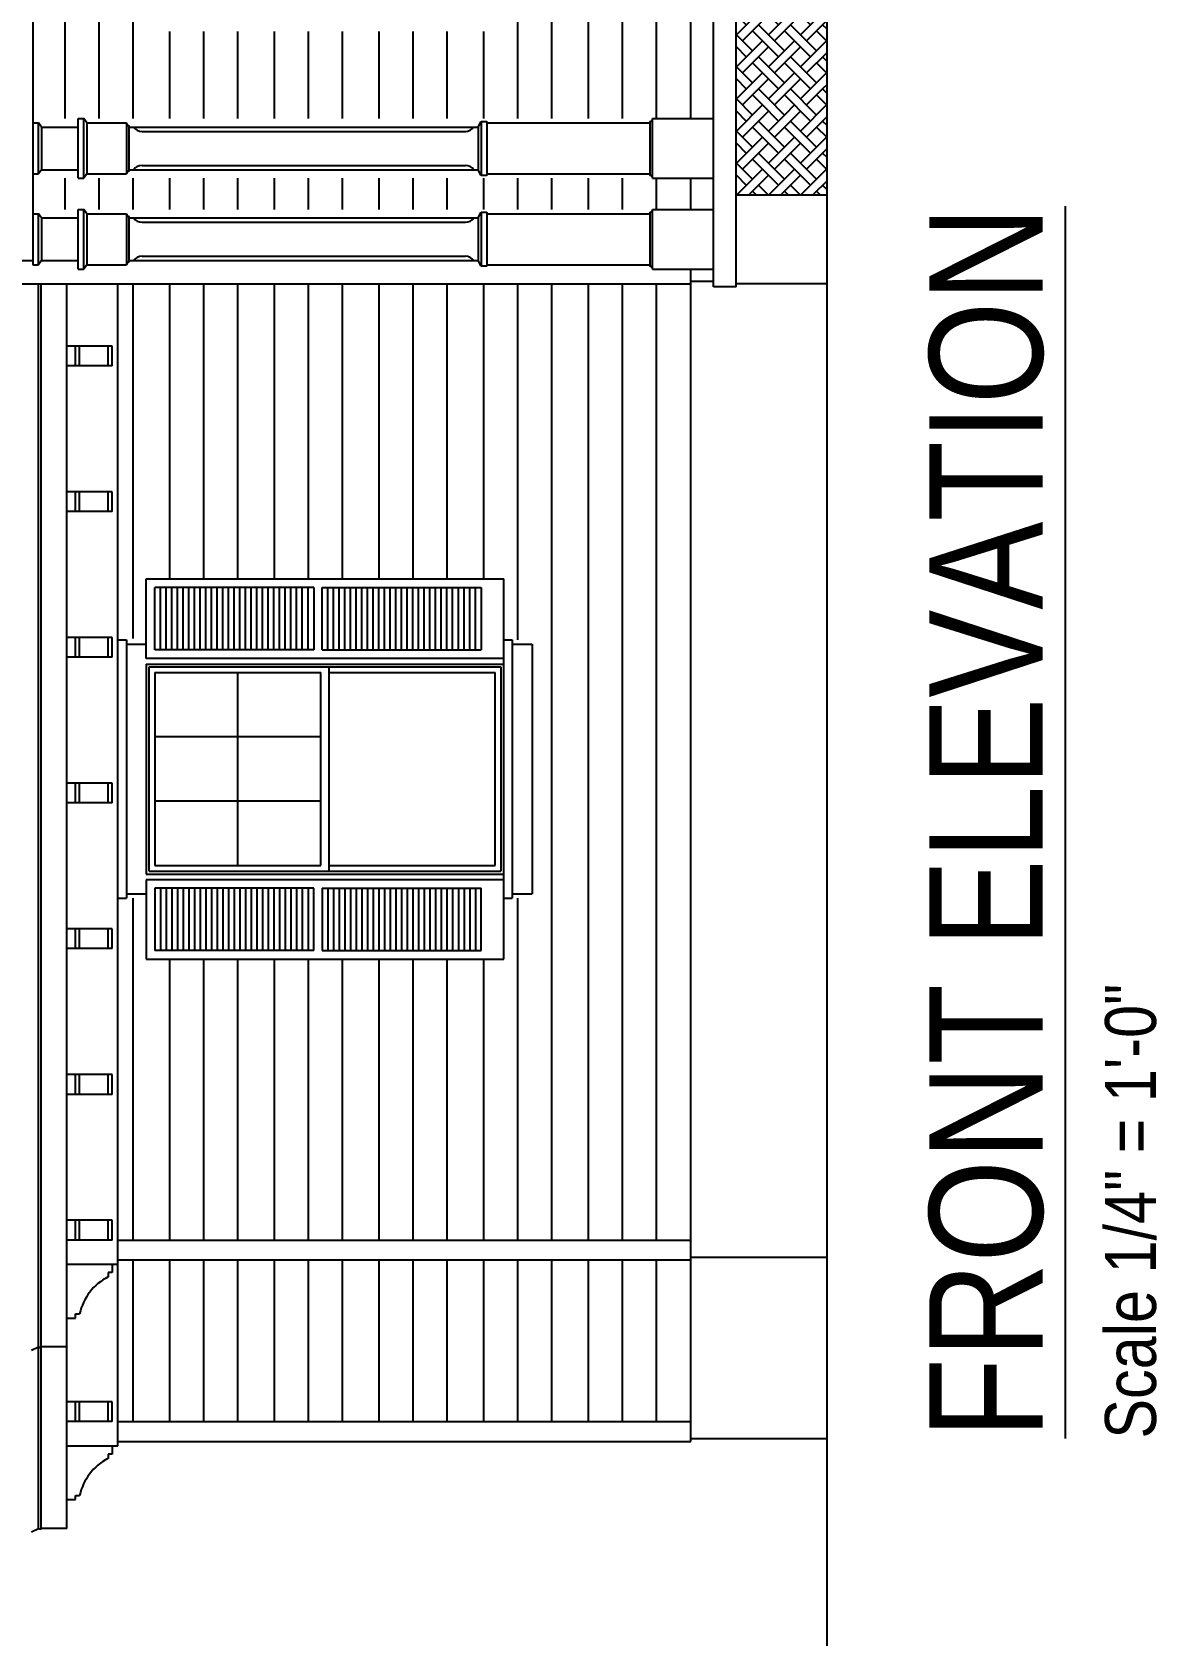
# Model space of a CAD drawing. Extents: x -175 to 1769, y -1164 to 204.
# Drawn here: x 1380.5 to 1578.7, y -991.8 to -707.5 of the extents above; entities that cross this region are included whole.
import ezdxf

# ---------------------------------------------------------------- set-up
doc = ezdxf.new("R2010")
doc.units = 0
doc.header["$LTSCALE"] = 12
doc.layers.add('FRELEV', color=3, linetype='CONTINUOUS')

# ---------------------------------------------------------------- blocks, each defined once
blk = doc.blocks.new('HCH9')
at = {"layer": 'FRELEV', "color": 1, "linetype": 'CONTINUOUS'}
for p, q in [((0, 156.33), (0, 168.5)), ((6.45, 156.33), (6.45, 168.5)), ((12.45, 156.33), (12.45, 168.5)), ((18.45, 156.33), (18.45, 168.5)), ((24.9, 156.33), (24.9, 168.5)), ((30.9, 156.33), (30.9, 168.5)), ((36.9, 156.33), (36.9, 168.5)), ((43.35, 156.33), (43.35, 168.5)), ((49.35, 156.33), (49.35, 168.5)), ((55.35, 156.33), (55.35, 168.5)), ((61.81, 156.33), (61.81, 168.5)), ((67.81, 156.33), (67.81, 168.5)), ((73.81, 156.33), (73.81, 168.5)), ((80.26, 156.33), (80.26, 168.5)), ((86.26, 156.33), (86.26, 168.5)), ((92.26, 156.33), (92.26, 168.5)), ((0, 144.16), (0, 156.47)), ((6.45, 144.16), (6.45, 156.47)), ((12.45, 144.16), (12.45, 156.47)), ((18.45, 144.16), (18.45, 156.47)), ((24.9, 144.16), (24.9, 156.47)), ((30.9, 144.16), (30.9, 156.47)), ((36.9, 144.16), (36.9, 156.47)), ((43.35, 144.16), (43.35, 156.47)), ((49.35, 144.16), (49.35, 156.47)), ((55.35, 144.16), (55.35, 156.47)), ((61.81, 144.16), (61.81, 156.47)), ((67.81, 144.16), (67.81, 156.47)), ((73.81, 144.16), (73.81, 156.47)), ((80.26, 144.16), (80.26, 156.47)), ((86.26, 144.16), (86.26, 156.47)), ((92.26, 144.16), (92.26, 156.47)), ((0, 132), (0, 144.31)), ((6.45, 132), (6.45, 144.31)), ((12.45, 132), (12.45, 144.31)), ((18.45, 132), (18.45, 144.31)), ((24.9, 132), (24.9, 144.31)), ((30.9, 132), (30.9, 144.31)), ((36.9, 132), (36.9, 144.31)), ((43.35, 132), (43.35, 144.31)), ((49.35, 132), (49.35, 144.31)), ((55.35, 132), (55.35, 144.31)), ((61.81, 132), (61.81, 144.31)), ((67.81, 132), (67.81, 144.31)), ((73.81, 132), (73.81, 144.31)), ((80.26, 132), (80.26, 144.31)), ((86.26, 132), (86.26, 144.31)), ((92.26, 132), (92.26, 144.31)), ((0, 119.83), (0, 132.15)), ((6.45, 119.83), (6.45, 132.15)), ((12.45, 119.83), (12.45, 132.15)), ((18.45, 119.83), (18.45, 132.15)), ((24.9, 119.83), (24.9, 132.15)), ((30.9, 119.83), (30.9, 132.15)), ((36.9, 119.83), (36.9, 132.15)), ((43.35, 119.83), (43.35, 132.15)), ((49.35, 119.83), (49.35, 132.15)), ((55.35, 119.83), (55.35, 132.15)), ((61.81, 119.83), (61.81, 132.15)), ((67.81, 119.83), (67.81, 132.15)), ((73.81, 119.83), (73.81, 132.15)), ((80.26, 119.83), (80.26, 132.15)), ((86.26, 119.83), (86.26, 132.15)), ((92.26, 119.83), (92.26, 132.15)), ((0, 107.67), (0, 119.98)), ((6.45, 116.5), (6.45, 119.98)), ((12.45, 116.5), (12.45, 119.98)), ((18.45, 116.5), (18.45, 119.98)), ((24.9, 116.5), (24.9, 119.98)), ((30.9, 116.5), (30.9, 119.98)), ((36.9, 116.5), (36.9, 119.98)), ((43.35, 116.5), (43.35, 119.98)), ((49.35, 116.5), (49.35, 119.98)), ((55.35, 116.5), (55.35, 119.98)), ((61.81, 116.5), (61.81, 119.98)), ((67.81, 107.67), (67.81, 119.98)), ((73.81, 107.67), (73.81, 119.98)), ((80.26, 107.67), (80.26, 119.98)), ((86.26, 107.67), (86.26, 119.98)), ((92.26, 107.67), (92.26, 119.98)), ((0, 106.01), (0, 107.82)), ((67.81, 105.75), (67.81, 107.82)), ((73.81, 95.51), (73.81, 107.82)), ((80.26, 95.51), (80.26, 107.82)), ((86.26, 95.51), (86.26, 107.82)), ((92.26, 95.51), (92.26, 107.82)), ((73.81, 83.34), (73.81, 95.65)), ((80.26, 83.34), (80.26, 95.65)), ((86.26, 83.34), (86.26, 95.65)), ((92.26, 83.34), (92.26, 95.65)), ((73.81, 71.18), (73.81, 83.49)), ((80.26, 71.18), (80.26, 83.49)), ((86.26, 71.18), (86.26, 83.49)), ((92.26, 71.18), (92.26, 83.49)), ((73.81, 59.01), (73.81, 71.33)), ((80.26, 59.01), (80.26, 71.33)), ((86.26, 59.01), (86.26, 71.33)), ((92.26, 59.01), (92.26, 71.33)), ((0, 59.01), (0, 60.25)), ((67.81, 59.01), (67.81, 60.25)), ((0, 46.85), (0, 59.16)), ((67.81, 46.85), (67.81, 59.16)), ((73.81, 46.85), (73.81, 59.16)), ((80.26, 46.85), (80.26, 59.16)), ((86.26, 46.85), (86.26, 59.16)), ((92.26, 46.85), (92.26, 59.16)), ((6.45, 46.85), (6.45, 49.5)), ((12.45, 46.85), (12.45, 49.5)), ((18.45, 46.85), (18.45, 49.5)), ((24.9, 46.85), (24.9, 49.5)), ((30.9, 46.85), (30.9, 49.5)), ((36.9, 46.85), (36.9, 49.5)), ((43.35, 46.85), (43.35, 49.5)), ((49.35, 46.85), (49.35, 49.5)), ((55.35, 46.85), (55.35, 49.5)), ((61.81, 46.85), (61.81, 49.5)), ((0, 34.69), (0, 47)), ((6.45, 34.69), (6.45, 47)), ((12.45, 34.69), (12.45, 47)), ((18.45, 34.69), (18.45, 47)), ((24.9, 34.69), (24.9, 47)), ((30.9, 34.69), (30.9, 47)), ((36.9, 34.69), (36.9, 47)), ((43.35, 34.69), (43.35, 47)), ((49.35, 34.69), (49.35, 47)), ((55.35, 34.69), (55.35, 47)), ((61.81, 34.69), (61.81, 47)), ((67.81, 34.69), (67.81, 47)), ((73.81, 34.69), (73.81, 47)), ((80.26, 34.69), (80.26, 47)), ((86.26, 34.69), (86.26, 47)), ((92.26, 34.69), (92.26, 47)), ((0, 22.52), (0, 34.83)), ((6.45, 22.52), (6.45, 34.83)), ((12.45, 22.52), (12.45, 34.83)), ((18.45, 22.52), (18.45, 34.83)), ((24.9, 22.52), (24.9, 34.83)), ((30.9, 22.52), (30.9, 34.83)), ((36.9, 22.52), (36.9, 34.83)), ((43.35, 22.52), (43.35, 34.83)), ((49.35, 22.52), (49.35, 34.83)), ((55.35, 22.52), (55.35, 34.83)), ((61.81, 22.52), (61.81, 34.83)), ((67.81, 22.52), (67.81, 34.83)), ((73.81, 22.52), (73.81, 34.83)), ((80.26, 22.52), (80.26, 34.83)), ((86.26, 22.52), (86.26, 34.83)), ((92.26, 22.52), (92.26, 34.83)), ((0, 10.36), (0, 22.67)), ((6.45, 10.36), (6.45, 22.67)), ((12.45, 10.36), (12.45, 22.67)), ((18.45, 10.36), (18.45, 22.67)), ((24.9, 10.36), (24.9, 22.67)), ((30.9, 10.36), (30.9, 22.67)), ((36.9, 10.36), (36.9, 22.67)), ((43.35, 10.36), (43.35, 22.67)), ((49.35, 10.36), (49.35, 22.67)), ((55.35, 10.36), (55.35, 22.67)), ((61.81, 10.36), (61.81, 22.67)), ((67.81, 10.36), (67.81, 22.67)), ((73.81, 10.36), (73.81, 22.67)), ((80.26, 10.36), (80.26, 22.67)), ((86.26, 10.36), (86.26, 22.67)), ((92.26, 10.36), (92.26, 22.67)), ((0, 0), (0, 10.51)), ((6.45, 0), (6.45, 10.51)), ((12.45, 0), (12.45, 10.51)), ((18.45, 0), (18.45, 10.51)), ((24.9, 0), (24.9, 10.51)), ((30.9, 0), (30.9, 10.51)), ((36.9, 0), (36.9, 10.51)), ((43.35, 0), (43.35, 10.51)), ((49.35, 0), (49.35, 10.51)), ((55.35, 0), (55.35, 10.51)), ((61.81, 0), (61.81, 10.51)), ((67.81, 0), (67.81, 10.51)), ((73.81, 0), (73.81, 10.51)), ((80.26, 0), (80.26, 10.51)), ((86.26, 0), (86.26, 10.51)), ((92.26, 0), (92.26, 10.51))]:
    blk.add_line(p, q, dxfattribs=at)
blk = doc.blocks.new('HCH13')
at = {"layer": 'FRELEV', "color": 1, "linetype": 'CONTINUOUS'}
for p, q in [((0, 24.32), (0, 28.5)), ((6.45, 24.32), (6.45, 28.5)), ((12.45, 24.32), (12.45, 28.5)), ((18.45, 24.32), (18.45, 28.5)), ((24.9, 24.32), (24.9, 28.5)), ((30.9, 24.32), (30.9, 28.5)), ((36.9, 24.32), (36.9, 28.5)), ((43.35, 24.32), (43.35, 28.5)), ((49.35, 24.32), (49.35, 28.5)), ((55.35, 24.32), (55.35, 28.5)), ((61.81, 24.32), (61.81, 28.5)), ((67.81, 24.32), (67.81, 28.5)), ((73.81, 24.32), (73.81, 28.5)), ((80.26, 24.32), (80.26, 28.5)), ((86.26, 24.32), (86.26, 28.5)), ((92.26, 24.32), (92.26, 28.5)), ((0, 12.15), (0, 24.47)), ((6.45, 12.15), (6.45, 24.47)), ((12.45, 12.15), (12.45, 24.47)), ((18.45, 12.15), (18.45, 24.47)), ((24.9, 12.15), (24.9, 24.47)), ((30.9, 12.15), (30.9, 24.47)), ((36.9, 12.15), (36.9, 24.47)), ((43.35, 12.15), (43.35, 24.47)), ((49.35, 12.15), (49.35, 24.47)), ((55.35, 12.15), (55.35, 24.47)), ((61.81, 12.15), (61.81, 24.47)), ((67.81, 12.15), (67.81, 24.47)), ((73.81, 12.15), (73.81, 24.47)), ((80.26, 12.15), (80.26, 24.47)), ((86.26, 12.15), (86.26, 24.47)), ((92.26, 12.15), (92.26, 24.47)), ((0, 0), (0, 12.3)), ((6.45, 0), (6.45, 12.3)), ((12.45, 0), (12.45, 12.3)), ((18.45, 0), (18.45, 12.3)), ((24.9, 0), (24.9, 12.3)), ((30.9, 0), (30.9, 12.3)), ((36.9, 0), (36.9, 12.3)), ((43.35, 0), (43.35, 12.3)), ((49.35, 0), (49.35, 12.3)), ((55.35, 0), (55.35, 12.3)), ((61.81, 0), (61.81, 12.3)), ((67.81, 0), (67.81, 12.3)), ((73.81, 0), (73.81, 12.3)), ((80.26, 0), (80.26, 12.3)), ((86.26, 0), (86.26, 12.3)), ((92.26, 0), (92.26, 12.3)), ((0, 0), (0, 0.14)), ((6.45, 0), (6.45, 0.14)), ((12.45, 0), (12.45, 0.14)), ((18.45, 0), (18.45, 0.14)), ((24.9, 0), (24.9, 0.14)), ((30.9, 0), (30.9, 0.14)), ((36.9, 0), (36.9, 0.14)), ((43.35, 0), (43.35, 0.14)), ((49.35, 0), (49.35, 0.14)), ((55.35, 0), (55.35, 0.14)), ((61.81, 0), (61.81, 0.14)), ((67.81, 0), (67.81, 0.14)), ((73.81, 0), (73.81, 0.14)), ((80.26, 0), (80.26, 0.14)), ((86.26, 0), (86.26, 0.14)), ((92.26, 0), (92.26, 0.14))]:
    blk.add_line(p, q, dxfattribs=at)
blk = doc.blocks.new('HCH14')
at = {"layer": 'FRELEV', "color": 1, "linetype": 'CONTINUOUS'}
for p, q in [((-12, 0), (-12, 5.5)), ((-6, 0), (-6, 5.5)), ((0, 0), (0, 5.5)), ((6.45, 0), (6.45, 5.5)), ((12.45, 0), (12.45, 5.5)), ((18.45, 0), (18.45, 5.5)), ((24.9, 0), (24.9, 5.5)), ((30.9, 0), (30.9, 5.5)), ((36.9, 0), (36.9, 5.5)), ((43.35, 0), (43.35, 5.5)), ((49.35, 0), (49.35, 5.5)), ((55.35, 0), (55.35, 5.5)), ((61.81, 0), (61.81, 5.5)), ((67.81, 0), (67.81, 5.5)), ((73.81, 0), (73.81, 5.5)), ((80.26, 0), (80.26, 5.5)), ((86.26, 0), (86.26, 5.5)), ((92.26, 0), (92.26, 5.5))]:
    blk.add_line(p, q, dxfattribs=at)
blk = doc.blocks.new('HCH15')
at = {"layer": 'FRELEV', "color": 1, "linetype": 'CONTINUOUS'}
for p, q in [((-12, 97.3), (-12, 97.75)), ((-12, 85.14), (-12, 97.45)), ((-6, 97.3), (-6, 97.75)), ((-6, 85.14), (-6, 97.45)), ((0, 97.3), (0, 97.75)), ((0, 85.14), (0, 97.45)), ((6.45, 97.3), (6.45, 97.75)), ((6.45, 85.14), (6.45, 97.45)), ((12.45, 97.3), (12.45, 97.75)), ((12.45, 85.14), (12.45, 97.45)), ((18.45, 97.3), (18.45, 97.75)), ((18.45, 85.14), (18.45, 97.45)), ((24.9, 97.3), (24.9, 97.75)), ((24.9, 85.14), (24.9, 97.45)), ((30.9, 97.3), (30.9, 97.75)), ((30.9, 85.14), (30.9, 97.45)), ((36.9, 97.3), (36.9, 97.75)), ((36.9, 85.14), (36.9, 97.45)), ((43.35, 97.3), (43.35, 97.75)), ((43.35, 85.14), (43.35, 97.45)), ((49.35, 97.3), (49.35, 97.75)), ((49.35, 85.14), (49.35, 97.45)), ((55.35, 97.3), (55.35, 97.75)), ((55.35, 85.14), (55.35, 97.45)), ((61.81, 97.3), (61.81, 97.75)), ((61.81, 85.14), (61.81, 97.45)), ((67.81, 97.3), (67.81, 97.75)), ((67.81, 85.14), (67.81, 97.45)), ((73.81, 97.3), (73.81, 97.75)), ((73.81, 85.14), (73.81, 97.45)), ((80.26, 97.3), (80.26, 97.75)), ((80.26, 85.14), (80.26, 97.45)), ((86.26, 97.3), (86.26, 97.75)), ((86.26, 85.14), (86.26, 97.45)), ((92.26, 97.3), (92.26, 97.75)), ((92.26, 85.14), (92.26, 97.45)), ((-12, 72.97), (-12, 85.28)), ((-6, 72.97), (-6, 85.28)), ((0, 72.97), (0, 85.28)), ((6.45, 82.38), (6.45, 85.28)), ((12.45, 82.38), (12.45, 85.28)), ((18.45, 82.38), (18.45, 85.28)), ((24.9, 82.38), (24.9, 85.28)), ((30.9, 82.38), (30.9, 85.28)), ((36.9, 82.38), (36.9, 85.28)), ((43.35, 82.38), (43.35, 85.28)), ((49.35, 82.38), (49.35, 85.28)), ((55.35, 82.38), (55.35, 85.28)), ((61.81, 82.38), (61.81, 85.28)), ((67.81, 72.97), (67.81, 85.28)), ((73.81, 72.97), (73.81, 85.28)), ((80.26, 72.97), (80.26, 85.28)), ((86.26, 72.97), (86.26, 85.28)), ((92.26, 72.97), (92.26, 85.28)), ((-12, 70.88), (-12, 73.12)), ((-6, 70.88), (-6, 73.12)), ((0, 70.88), (0, 73.12)), ((67.81, 71.63), (67.81, 73.12)), ((73.81, 60.81), (73.81, 73.12)), ((80.26, 60.81), (80.26, 73.12)), ((86.26, 60.81), (86.26, 73.12)), ((92.26, 60.81), (92.26, 73.12)), ((73.81, 48.64), (73.81, 60.96)), ((80.26, 48.64), (80.26, 60.96)), ((86.26, 48.64), (86.26, 60.96)), ((92.26, 48.64), (92.26, 60.96)), ((73.81, 36.48), (73.81, 48.79)), ((80.26, 36.48), (80.26, 48.79)), ((86.26, 36.48), (86.26, 48.79)), ((92.26, 36.48), (92.26, 48.79)), ((73.81, 24.32), (73.81, 36.63)), ((80.26, 24.32), (80.26, 36.63)), ((86.26, 24.32), (86.26, 36.63)), ((92.26, 24.32), (92.26, 36.63)), ((-12, 24.32), (-12, 26.88)), ((-6, 24.32), (-6, 26.88)), ((0, 24.32), (0, 26.88)), ((67.81, 24.32), (67.81, 26.13)), ((-12, 12.15), (-12, 24.47)), ((-6, 12.15), (-6, 24.47)), ((0, 12.15), (0, 24.47)), ((67.81, 12.15), (67.81, 24.47)), ((73.81, 12.15), (73.81, 24.47)), ((80.26, 12.15), (80.26, 24.47)), ((86.26, 12.15), (86.26, 24.47)), ((92.26, 12.15), (92.26, 24.47)), ((6.45, 12.15), (6.45, 15.38)), ((12.45, 12.15), (12.45, 15.38)), ((18.45, 12.15), (18.45, 15.38)), ((24.9, 12.15), (24.9, 15.38)), ((30.9, 12.15), (30.9, 15.38)), ((36.9, 12.15), (36.9, 15.38)), ((43.35, 12.15), (43.35, 15.38)), ((49.35, 12.15), (49.35, 15.38)), ((55.35, 12.15), (55.35, 15.38)), ((61.81, 12.15), (61.81, 15.38)), ((-12, 0), (-12, 12.3)), ((-6, 0), (-6, 12.3)), ((0, 0), (0, 12.3)), ((6.45, 0), (6.45, 12.3)), ((12.45, 0), (12.45, 12.3)), ((18.45, 0), (18.45, 12.3)), ((24.9, 0), (24.9, 12.3)), ((30.9, 0), (30.9, 12.3)), ((36.9, 0), (36.9, 12.3)), ((43.35, 0), (43.35, 12.3)), ((49.35, 0), (49.35, 12.3)), ((55.35, 0), (55.35, 12.3)), ((61.81, 0), (61.81, 12.3)), ((67.81, 0), (67.81, 12.3)), ((73.81, 0), (73.81, 12.3)), ((80.26, 0), (80.26, 12.3)), ((86.26, 0), (86.26, 12.3)), ((92.26, 0), (92.26, 12.3)), ((-12, 0), (-12, 0.14)), ((-6, 0), (-6, 0.14)), ((0, 0), (0, 0.14)), ((6.45, 0), (6.45, 0.14)), ((12.45, 0), (12.45, 0.14)), ((18.45, 0), (18.45, 0.14)), ((24.9, 0), (24.9, 0.14)), ((30.9, 0), (30.9, 0.14)), ((36.9, 0), (36.9, 0.14)), ((43.35, 0), (43.35, 0.14)), ((49.35, 0), (49.35, 0.14)), ((55.35, 0), (55.35, 0.14)), ((61.81, 0), (61.81, 0.14)), ((67.81, 0), (67.81, 0.14)), ((73.81, 0), (73.81, 0.14)), ((80.26, 0), (80.26, 0.14)), ((86.26, 0), (86.26, 0.14)), ((92.26, 0), (92.26, 0.14))]:
    blk.add_line(p, q, dxfattribs=at)
blk = doc.blocks.new('HCH19')
at = {"layer": 'FRELEV', "color": 1, "linetype": 'CONTINUOUS'}
for p, q in [((-10.17, 108.63), (-11.31, 107.48)), ((-8.05, 108.63), (-10.25, 106.42)), ((-6.72, 106.42), (-8.49, 108.19)), ((-5.66, 107.48), (-6.8, 108.63)), ((-4.51, 108.63), (-5.66, 107.48)), ((-2.39, 108.63), (-4.6, 106.42)), ((1.77, 103.59), (-2.83, 108.19)), ((2.83, 104.65), (-1.15, 108.63)), ((1.15, 108.63), (0, 107.48)), ((3.27, 108.63), (1.06, 106.42)), ((4.6, 106.42), (2.83, 108.19)), ((4.69, 108.45), (4.51, 108.63)), ((-8.49, 104.65), (-11.31, 107.48)), ((-11.31, 107.48), (-11.31, 107.48)), ((-6.72, 106.42), (-11.31, 101.82)), ((-9.55, 103.59), (-11.31, 105.36)), ((-11.31, 105.36), (-11.31, 105.36)), ((-5.66, 105.36), (-10.25, 100.76)), ((-3.89, 103.59), (-6.72, 106.42)), ((-2.83, 104.65), (-5.66, 107.48)), ((-1.06, 106.42), (-2.83, 104.65)), ((0, 105.36), (-1.77, 103.59)), ((4.6, 106.42), (0, 101.82)), ((4.69, 106.33), (4.6, 106.42)), ((-3.89, 97.93), (-8.49, 102.53)), ((-2.83, 98.99), (-7.42, 103.59)), ((-2.83, 104.65), (-5.66, 101.82)), ((-1.77, 103.59), (-4.6, 100.76)), ((-1.06, 100.76), (-2.83, 102.53)), ((0, 101.82), (-1.77, 103.59)), ((4.69, 104.39), (1.06, 100.76)), ((4.69, 100.67), (2.83, 102.53)), ((4.69, 102.79), (3.89, 103.59)), ((-8.49, 98.99), (-11.31, 101.82)), ((-11.31, 101.82), (-11.31, 101.82)), ((-11.31, 101.82), (-11.31, 101.82)), ((-9.55, 97.93), (-11.31, 99.7)), ((-11.31, 99.7), (-11.31, 99.7)), ((-6.72, 100.76), (-8.49, 98.99)), ((-5.66, 99.7), (-7.42, 97.93)), ((-1.06, 100.76), (-5.66, 96.17)), ((0, 99.7), (-4.6, 95.11)), ((1.77, 97.93), (-1.06, 100.76)), ((2.83, 98.99), (0, 101.82)), ((4.6, 100.76), (2.83, 98.99)), ((-8.49, 98.99), (-11.31, 96.17)), ((-7.42, 97.93), (-10.25, 95.11)), ((-6.72, 95.11), (-8.49, 96.87)), ((-5.66, 96.17), (-7.42, 97.93)), ((1.77, 92.28), (-2.83, 96.87)), ((2.83, 93.34), (-1.77, 97.93)), ((2.83, 98.99), (0, 96.17)), ((3.89, 97.93), (1.06, 95.11)), ((4.6, 95.11), (2.83, 96.87)), ((4.69, 98.73), (3.89, 97.93)), ((4.69, 97.14), (3.89, 97.93)), ((-8.49, 93.34), (-11.31, 96.17)), ((-11.31, 96.17), (-11.31, 96.17)), ((-6.72, 95.11), (-11.31, 90.51)), ((-9.55, 92.28), (-11.31, 94.05)), ((-11.31, 94.05), (-11.31, 94.05)), ((-5.66, 94.05), (-10.25, 89.45)), ((-3.89, 92.28), (-6.72, 95.11)), ((-2.83, 93.34), (-5.66, 96.17)), ((-1.06, 95.11), (-2.83, 93.34)), ((0, 94.05), (-1.77, 92.28)), ((4.6, 95.11), (0, 90.51)), ((4.69, 95.02), (4.6, 95.11)), ((-3.89, 86.62), (-8.49, 91.22)), ((-2.83, 87.68), (-7.42, 92.28)), ((-2.83, 93.34), (-5.66, 90.51)), ((-1.77, 92.28), (-4.6, 89.45)), ((-1.06, 89.45), (-2.83, 91.22)), ((0, 90.51), (-1.77, 92.28)), ((4.69, 93.07), (1.06, 89.45)), ((4.69, 89.36), (2.83, 91.22)), ((4.69, 91.48), (3.89, 92.28)), ((-8.49, 87.68), (-11.31, 90.51)), ((-11.31, 90.51), (-11.31, 90.51)), ((-11.31, 90.51), (-11.31, 90.51)), ((-9.55, 86.62), (-11.31, 88.39)), ((-11.31, 88.39), (-11.31, 88.39)), ((-6.72, 89.45), (-8.49, 87.68)), ((-5.66, 88.39), (-7.42, 86.62)), ((-1.06, 89.45), (-5.66, 84.85)), ((0, 88.39), (-4.6, 83.79)), ((1.77, 86.62), (-1.06, 89.45)), ((2.83, 87.68), (0, 90.51)), ((4.6, 89.45), (2.83, 87.68)), ((-8.49, 87.68), (-11.31, 84.85)), ((-7.42, 86.62), (-10.25, 83.79)), ((-6.72, 83.79), (-8.49, 85.56)), ((-5.66, 84.85), (-7.42, 86.62)), ((1.77, 80.96), (-2.83, 85.56)), ((2.83, 82.02), (-1.77, 86.62)), ((2.83, 87.68), (0, 84.85)), ((3.89, 86.62), (1.06, 83.79)), ((4.6, 83.79), (2.83, 85.56)), ((4.69, 87.42), (3.89, 86.62)), ((4.69, 85.82), (3.89, 86.62)), ((-8.49, 82.02), (-11.31, 84.85)), ((-11.31, 84.85), (-11.31, 84.85)), ((-6.72, 83.79), (-11.31, 79.2)), ((-9.55, 80.96), (-11.31, 82.73)), ((-11.31, 82.73), (-11.31, 82.73)), ((-5.66, 82.73), (-10.25, 78.14)), ((-3.89, 80.96), (-6.72, 83.79)), ((-2.83, 82.02), (-5.66, 84.85)), ((-1.06, 83.79), (-2.83, 82.02)), ((0, 82.73), (-1.77, 80.96)), ((4.6, 83.79), (0, 79.2)), ((4.69, 83.7), (4.6, 83.79)), ((-3.89, 75.31), (-8.49, 79.9)), ((-2.83, 76.37), (-7.42, 80.96)), ((-2.83, 82.02), (-5.66, 79.2)), ((-1.77, 80.96), (-4.6, 78.14)), ((-1.06, 78.14), (-2.83, 79.9)), ((0, 79.2), (-1.77, 80.96)), ((4.69, 81.76), (1.06, 78.14)), ((4.69, 78.05), (2.83, 79.9)), ((4.69, 80.17), (3.89, 80.96)), ((-8.49, 76.37), (-11.31, 79.2)), ((-11.31, 79.2), (-11.31, 79.2)), ((-11.31, 79.2), (-11.31, 79.2)), ((-9.55, 75.31), (-11.31, 77.07)), ((-11.31, 77.07), (-11.31, 77.07)), ((-6.72, 78.14), (-8.49, 76.37)), ((-5.66, 77.07), (-7.42, 75.31)), ((-1.06, 78.14), (-5.66, 73.54)), ((0, 77.07), (-4.6, 72.48)), ((1.77, 75.31), (-1.06, 78.14)), ((2.83, 76.37), (0, 79.2)), ((4.6, 78.14), (2.83, 76.37)), ((-8.49, 76.37), (-11.31, 73.54)), ((-7.42, 75.31), (-10.25, 72.48)), ((-6.72, 72.48), (-8.49, 74.25)), ((-5.66, 73.54), (-7.42, 75.31)), ((1.77, 69.65), (-2.83, 74.25)), ((2.83, 70.71), (-1.77, 75.31)), ((2.83, 76.37), (0, 73.54)), ((3.89, 75.31), (1.06, 72.48)), ((4.6, 72.48), (2.83, 74.25)), ((4.69, 76.1), (3.89, 75.31)), ((4.69, 74.51), (3.89, 75.31)), ((-8.49, 70.71), (-11.31, 73.54)), ((-11.31, 73.54), (-11.31, 73.54)), ((-6.72, 72.48), (-11.31, 67.88)), ((-9.55, 69.65), (-11.31, 71.42)), ((-11.31, 71.42), (-11.31, 71.42)), ((-5.66, 71.42), (-10.25, 66.82)), ((-3.89, 69.65), (-6.72, 72.48)), ((-2.83, 70.71), (-5.66, 73.54)), ((-1.06, 72.48), (-2.83, 70.71)), ((0, 71.42), (-1.77, 69.65)), ((4.6, 72.48), (0, 67.88)), ((4.69, 72.39), (4.6, 72.48)), ((-3.89, 63.99), (-8.49, 68.59)), ((-2.83, 65.05), (-7.42, 69.65)), ((-2.83, 70.71), (-5.66, 67.88)), ((-1.77, 69.65), (-4.6, 66.82)), ((-1.06, 66.82), (-2.83, 68.59)), ((0, 67.88), (-1.77, 69.65)), ((4.69, 70.45), (1.06, 66.82)), ((4.69, 66.73), (2.83, 68.59)), ((4.69, 68.85), (3.89, 69.65)), ((-8.49, 65.05), (-11.31, 67.88)), ((-11.31, 67.88), (-11.31, 67.88)), ((-11.31, 67.88), (-11.31, 67.88)), ((-9.55, 63.99), (-11.31, 65.76)), ((-11.31, 65.76), (-11.31, 65.76)), ((-6.72, 66.82), (-8.49, 65.05)), ((-5.66, 65.76), (-7.42, 63.99)), ((-1.06, 66.82), (-5.66, 62.23)), ((0, 65.76), (-4.6, 61.16)), ((1.77, 63.99), (-1.06, 66.82)), ((2.83, 65.05), (0, 67.88)), ((4.6, 66.82), (2.83, 65.05)), ((-8.49, 65.05), (-11.31, 62.23)), ((-7.42, 63.99), (-10.25, 61.16)), ((-6.72, 61.16), (-8.49, 62.93)), ((-5.66, 62.23), (-7.42, 63.99)), ((1.77, 58.34), (-2.83, 62.93)), ((2.83, 59.4), (-1.77, 63.99)), ((2.83, 65.05), (0, 62.23)), ((3.89, 63.99), (1.06, 61.16)), ((4.6, 61.16), (2.83, 62.93)), ((4.69, 64.79), (3.89, 63.99)), ((4.69, 63.2), (3.89, 63.99)), ((-8.49, 59.4), (-11.31, 62.23)), ((-11.31, 62.23), (-11.31, 62.23)), ((-6.72, 61.16), (-11.31, 56.57)), ((-9.55, 58.34), (-11.31, 60.1)), ((-11.31, 60.1), (-11.31, 60.1)), ((-5.66, 60.1), (-10.25, 55.51)), ((-3.89, 58.34), (-6.72, 61.16)), ((-2.83, 59.4), (-5.66, 62.23)), ((-1.06, 61.16), (-2.83, 59.4)), ((0, 60.1), (-1.77, 58.34)), ((4.6, 61.16), (0, 56.57)), ((4.69, 61.07), (4.6, 61.16)), ((-3.89, 52.68), (-8.49, 57.28)), ((-2.83, 53.74), (-7.42, 58.34)), ((-2.83, 59.4), (-5.66, 56.57)), ((-1.77, 58.34), (-4.6, 55.51)), ((-1.06, 55.51), (-2.83, 57.28)), ((0, 56.57), (-1.77, 58.34)), ((4.69, 59.13), (1.06, 55.51)), ((4.69, 55.42), (2.83, 57.28)), ((4.69, 57.54), (3.89, 58.34)), ((-8.49, 53.74), (-11.31, 56.57)), ((-11.31, 56.57), (-11.31, 56.57)), ((-11.31, 56.57), (-11.31, 56.57)), ((-9.55, 52.68), (-11.31, 54.45)), ((-11.31, 54.45), (-11.31, 54.45)), ((-6.72, 55.51), (-8.49, 53.74)), ((-5.66, 54.45), (-7.42, 52.68)), ((-1.06, 55.51), (-5.66, 50.91)), ((0, 54.45), (-4.6, 49.85)), ((1.77, 52.68), (-1.06, 55.51)), ((2.83, 53.74), (0, 56.57)), ((4.6, 55.51), (2.83, 53.74)), ((-8.49, 53.74), (-11.31, 50.91)), ((-7.42, 52.68), (-10.25, 49.85)), ((-6.72, 49.85), (-8.49, 51.62)), ((-5.66, 50.91), (-7.42, 52.68)), ((1.77, 47.02), (-2.83, 51.62)), ((2.83, 48.08), (-1.77, 52.68)), ((2.83, 53.74), (0, 50.91)), ((3.89, 52.68), (1.06, 49.85)), ((4.6, 49.85), (2.83, 51.62)), ((4.69, 53.48), (3.89, 52.68)), ((4.69, 51.88), (3.89, 52.68)), ((-8.49, 48.08), (-11.31, 50.91)), ((-11.31, 50.91), (-11.31, 50.91)), ((-6.72, 49.85), (-11.31, 45.25)), ((-9.55, 47.02), (-11.31, 48.79)), ((-11.31, 48.79), (-11.31, 48.79)), ((-5.66, 48.79), (-10.25, 44.19)), ((-3.89, 47.02), (-6.72, 49.85)), ((-2.83, 48.08), (-5.66, 50.91)), ((-1.06, 49.85), (-2.83, 48.08)), ((0, 48.79), (-1.77, 47.02)), ((4.6, 49.85), (0, 45.25)), ((4.69, 49.76), (4.6, 49.85)), ((-3.89, 41.37), (-8.49, 45.96)), ((-2.83, 42.43), (-7.42, 47.02)), ((-2.83, 48.08), (-5.66, 45.25)), ((-1.77, 47.02), (-4.6, 44.19)), ((-1.06, 44.19), (-2.83, 45.96)), ((0, 45.25), (-1.77, 47.02)), ((4.69, 47.82), (1.06, 44.19)), ((4.69, 44.1), (2.83, 45.96)), ((4.69, 46.23), (3.89, 47.02)), ((-8.49, 42.43), (-11.31, 45.25)), ((-11.31, 45.25), (-11.31, 45.25)), ((-11.31, 45.25), (-11.31, 45.25)), ((-9.55, 41.37), (-11.31, 43.13)), ((-11.31, 43.13), (-11.31, 43.13)), ((-6.72, 44.19), (-8.49, 42.43)), ((-5.66, 43.13), (-7.42, 41.37)), ((-1.06, 44.19), (-5.66, 39.6)), ((0, 43.13), (-4.6, 38.54)), ((1.77, 41.37), (-1.06, 44.19)), ((2.83, 42.43), (0, 45.25)), ((4.6, 44.19), (2.83, 42.43)), ((-8.49, 42.43), (-11.31, 39.6)), ((-7.42, 41.37), (-10.25, 38.54)), ((-6.72, 38.54), (-8.49, 40.31)), ((-5.66, 39.6), (-7.42, 41.37)), ((1.77, 35.71), (-2.83, 40.31)), ((2.83, 36.77), (-1.77, 41.37)), ((2.83, 42.43), (0, 39.6)), ((3.89, 41.37), (1.06, 38.54)), ((4.6, 38.54), (2.83, 40.31)), ((4.69, 42.16), (3.89, 41.37)), ((4.69, 40.57), (3.89, 41.37)), ((-8.49, 36.77), (-11.31, 39.6)), ((-11.31, 39.6), (-11.31, 39.6)), ((-6.72, 38.54), (-11.31, 33.94)), ((-9.55, 35.71), (-11.31, 37.48)), ((-11.31, 37.48), (-11.31, 37.48)), ((-5.66, 37.48), (-10.25, 32.88)), ((-3.89, 35.71), (-6.72, 38.54)), ((-2.83, 36.77), (-5.66, 39.6)), ((-1.06, 38.54), (-2.83, 36.77)), ((0, 37.48), (-1.77, 35.71)), ((4.6, 38.54), (0, 33.94)), ((4.69, 38.45), (4.6, 38.54)), ((-3.89, 30.05), (-8.49, 34.65)), ((-2.83, 31.11), (-7.42, 35.71)), ((-2.83, 36.77), (-5.66, 33.94)), ((-1.77, 35.71), (-4.6, 32.88)), ((-1.06, 32.88), (-2.83, 34.65)), ((0, 33.94), (-1.77, 35.71)), ((4.69, 36.51), (1.06, 32.88)), ((4.69, 32.79), (2.83, 34.65)), ((4.69, 34.91), (3.89, 35.71)), ((-8.49, 31.11), (-11.31, 33.94)), ((-11.31, 33.94), (-11.31, 33.94)), ((-11.31, 33.94), (-11.31, 33.94)), ((-9.55, 30.05), (-11.31, 31.82)), ((-11.31, 31.82), (-11.31, 31.82)), ((-6.72, 32.88), (-8.49, 31.11)), ((-5.66, 31.82), (-7.42, 30.05)), ((-1.06, 32.88), (-5.66, 28.28)), ((0, 31.82), (-4.6, 27.22)), ((1.77, 30.05), (-1.06, 32.88)), ((2.83, 31.11), (0, 33.94)), ((4.6, 32.88), (2.83, 31.11)), ((-8.49, 31.11), (-11.31, 28.28)), ((-7.42, 30.05), (-10.25, 27.22)), ((-6.72, 27.22), (-8.49, 28.99)), ((-5.66, 28.28), (-7.42, 30.05)), ((1.77, 24.4), (-2.83, 28.99)), ((2.83, 25.46), (-1.77, 30.05)), ((2.83, 31.11), (0, 28.28)), ((3.89, 30.05), (1.06, 27.22)), ((4.6, 27.22), (2.83, 28.99)), ((4.69, 30.85), (3.89, 30.05)), ((4.69, 29.26), (3.89, 30.05)), ((-8.49, 25.46), (-11.31, 28.28)), ((-11.31, 28.28), (-11.31, 28.28)), ((-6.72, 27.22), (-11.31, 22.63)), ((-9.55, 24.4), (-11.31, 26.16)), ((-11.31, 26.16), (-11.31, 26.16)), ((-5.66, 26.16), (-10.25, 21.57)), ((-3.89, 24.4), (-6.72, 27.22)), ((-2.83, 25.46), (-5.66, 28.28)), ((-1.06, 27.22), (-2.83, 25.46)), ((0, 26.16), (-1.77, 24.4)), ((4.6, 27.22), (0, 22.63)), ((4.69, 27.13), (4.6, 27.22)), ((-3.89, 18.74), (-8.49, 23.33)), ((-2.83, 19.8), (-7.42, 24.4)), ((-2.83, 25.46), (-5.66, 22.63)), ((-1.77, 24.4), (-4.6, 21.57)), ((-1.06, 21.57), (-2.83, 23.33)), ((0, 22.63), (-1.77, 24.4)), ((4.69, 25.19), (1.06, 21.57)), ((4.69, 21.48), (2.83, 23.33)), ((4.69, 23.6), (3.89, 24.4)), ((-8.49, 19.8), (-11.31, 22.63)), ((-11.31, 22.63), (-11.31, 22.63)), ((-11.31, 22.63), (-11.31, 22.63)), ((-9.55, 18.74), (-11.31, 20.51)), ((-11.31, 20.51), (-11.31, 20.51)), ((-6.72, 21.57), (-8.49, 19.8)), ((-5.66, 20.51), (-7.42, 18.74)), ((-1.06, 21.57), (-5.66, 16.97)), ((0, 20.51), (-4.6, 15.91)), ((1.77, 18.74), (-1.06, 21.57)), ((2.83, 19.8), (0, 22.63)), ((4.6, 21.57), (2.83, 19.8)), ((-8.49, 19.8), (-11.31, 16.97)), ((-7.42, 18.74), (-10.25, 15.91)), ((-6.72, 15.91), (-8.49, 17.68)), ((-5.66, 16.97), (-7.42, 18.74)), ((1.77, 13.08), (-2.83, 17.68)), ((2.83, 14.14), (-1.77, 18.74)), ((2.83, 19.8), (0, 16.97)), ((3.89, 18.74), (1.06, 15.91)), ((4.6, 15.91), (2.83, 17.68)), ((4.69, 19.54), (3.89, 18.74)), ((4.69, 17.94), (3.89, 18.74)), ((-8.49, 14.14), (-11.31, 16.97)), ((-11.31, 16.97), (-11.31, 16.97)), ((-6.72, 15.91), (-11.31, 11.31)), ((-9.55, 13.08), (-11.31, 14.85)), ((-11.31, 14.85), (-11.31, 14.85)), ((-5.66, 14.85), (-10.25, 10.25)), ((-3.89, 13.08), (-6.72, 15.91)), ((-2.83, 14.14), (-5.66, 16.97)), ((-1.06, 15.91), (-2.83, 14.14)), ((0, 14.85), (-1.77, 13.08)), ((4.6, 15.91), (0, 11.31)), ((4.69, 15.82), (4.6, 15.91)), ((-3.89, 7.42), (-8.49, 12.02)), ((-2.83, 8.49), (-7.42, 13.08)), ((-2.83, 14.14), (-5.66, 11.31)), ((-1.77, 13.08), (-4.6, 10.25)), ((-1.06, 10.25), (-2.83, 12.02)), ((0, 11.31), (-1.77, 13.08)), ((4.69, 13.88), (1.06, 10.25)), ((4.69, 10.16), (2.83, 12.02)), ((4.69, 12.28), (3.89, 13.08)), ((-8.49, 8.49), (-11.31, 11.31)), ((-11.31, 11.31), (-11.31, 11.31)), ((-11.31, 11.31), (-11.31, 11.31)), ((-9.55, 7.42), (-11.31, 9.19)), ((-11.31, 9.19), (-11.31, 9.19)), ((-6.72, 10.25), (-8.49, 8.49)), ((-5.66, 9.19), (-7.42, 7.42)), ((-1.06, 10.25), (-5.66, 5.66)), ((0, 9.19), (-4.6, 4.6)), ((1.77, 7.42), (-1.06, 10.25)), ((2.83, 8.49), (0, 11.31)), ((4.6, 10.25), (2.83, 8.49)), ((-8.49, 8.49), (-11.31, 5.66)), ((-7.42, 7.42), (-10.25, 4.6)), ((-6.72, 4.6), (-8.49, 6.36)), ((-5.66, 5.66), (-7.42, 7.42)), ((1.77, 1.77), (-2.83, 6.36)), ((2.83, 2.83), (-1.77, 7.42)), ((2.83, 8.49), (0, 5.66)), ((3.89, 7.42), (1.06, 4.6)), ((4.6, 4.6), (2.83, 6.36)), ((4.69, 8.22), (3.89, 7.42)), ((4.69, 6.63), (3.89, 7.42)), ((-8.49, 2.83), (-11.31, 5.66)), ((-11.31, 5.66), (-11.31, 5.66)), ((-6.72, 4.6), (-11.31, 0)), ((-9.55, 1.77), (-11.31, 3.54)), ((-11.31, 3.54), (-11.31, 3.54)), ((-5.66, 3.54), (-9.19, 0)), ((-3.89, 1.77), (-6.72, 4.6)), ((-2.83, 2.83), (-5.66, 5.66)), ((-1.06, 4.6), (-2.83, 2.83)), ((0, 3.54), (-1.77, 1.77)), ((4.6, 4.6), (0, 0)), ((4.69, 4.51), (4.6, 4.6)), ((-7.78, 0), (-8.49, 0.71)), ((-5.66, 0), (-7.42, 1.77)), ((-2.83, 2.83), (-5.66, 0)), ((-5.66, 0), (-5.66, 0)), ((-1.77, 1.77), (-3.54, 0)), ((-2.12, 0), (-2.83, 0.71)), ((0, 0), (-1.77, 1.77)), ((0, 0), (0, 0)), ((0, 0), (0, 0)), ((4.69, 2.56), (2.12, 0)), ((3.54, 0), (2.83, 0.71)), ((4.69, 0.97), (3.89, 1.77))]:
    blk.add_line(p, q, dxfattribs=at)

msp = doc.modelspace()

# ---------------------------------------------------------------- linework, layer by layer
at = {"layer": 'FRELEV', "color": 4, "linetype": 'CONTINUOUS'}
msp.add_line((1520.623, -991.8237), (1520.623, 124.176), dxfattribs=at)
at = {"layer": 'FRELEV', "color": 2, "linetype": 'CONTINUOUS'}
for p, q in [((1500.623, -752.324), (1500.623, -355.6987)), ((1504.623, -752.324), (1504.623, -355.6987)), ((1380.623, -614.4484), (1380.623, -748.449)), ((1496.623, -722.699), (1496.623, -624.9483)), ((1380.623, -723.449), (1381.623, -723.449)), ((1382.123, -724.199), (1381.623, -723.449)), ((1381.623, -732.449), (1381.623, -723.449)), ((1382.123, -724.199), (1388.623, -724.199)), ((1382.123, -724.199), (1382.123, -731.699)), ((1388.623, -722.699), (1389.623, -722.699)), ((1388.623, -733.199), (1388.623, -722.699)), ((1390.123, -723.449), (1389.623, -722.699)), ((1389.623, -733.199), (1389.623, -722.699)), ((1390.123, -723.449), (1397.123, -723.449)), ((1390.123, -723.449), (1390.123, -732.449)), ((1397.123, -723.449), (1397.123, -732.449)), ((1397.623, -731.949), (1397.623, -723.949)), ((1397.623, -724.199), (1459.123, -724.199)), ((1399.873, -724.949), (1456.873, -724.949)), ((1459.123, -724.199), (1459.623, -723.199)), ((1459.123, -724.199), (1459.123, -731.699)), ((1459.623, -723.199), (1459.623, -732.699)), ((1459.623, -723.199), (1460.623, -723.199)), ((1460.623, -723.199), (1460.623, -732.699)), ((1460.623, -723.449), (1489.373, -723.449)), ((1489.373, -723.199), (1489.373, -732.699)), ((1489.873, -722.699), (1500.623, -722.699)), ((1489.873, -733.199), (1489.873, -722.699)), ((1380.623, -732.449), (1381.623, -732.449)), ((1382.123, -731.699), (1381.623, -732.449)), ((1382.123, -731.699), (1388.623, -731.699)), ((1388.623, -733.199), (1389.623, -733.199)), ((1390.123, -732.449), (1389.623, -733.199)), ((1390.123, -732.449), (1397.123, -732.449)), ((1397.623, -731.699), (1459.123, -731.699)), ((1399.873, -730.949), (1456.873, -730.949)), ((1459.623, -732.699), (1459.123, -731.699)), ((1460.623, -732.699), (1459.623, -732.699)), ((1460.623, -732.449), (1489.373, -732.449)), ((1489.873, -733.199), (1500.623, -733.199)), ((1496.623, -738.699), (1496.623, -733.199)), ((1520.623, -736.199), (1504.623, -736.199)), ((1388.623, -738.699), (1389.623, -738.699)), ((1388.623, -749.199), (1388.623, -738.699)), ((1390.123, -739.449), (1389.623, -738.699)), ((1389.623, -749.199), (1389.623, -738.699)), ((1459.123, -740.199), (1459.623, -739.199)), ((1459.623, -739.199), (1459.623, -748.699)), ((1459.623, -739.199), (1460.623, -739.199)), ((1460.623, -739.199), (1460.623, -748.699)), ((1489.373, -739.199), (1489.373, -748.699)), ((1489.873, -738.699), (1500.623, -738.699)), ((1489.873, -749.199), (1489.873, -738.699)), ((1380.623, -739.449), (1381.623, -739.449)), ((1382.123, -740.199), (1381.623, -739.449)), ((1381.623, -748.449), (1381.623, -739.449)), ((1382.123, -740.199), (1388.623, -740.199)), ((1382.123, -740.199), (1382.123, -747.699)), ((1390.123, -739.449), (1397.123, -739.449)), ((1390.123, -739.449), (1390.123, -748.449)), ((1397.123, -739.449), (1397.123, -748.449)), ((1397.623, -747.949), (1397.623, -739.949)), ((1397.623, -740.199), (1459.123, -740.199)), ((1399.873, -740.949), (1456.873, -740.949)), ((1459.123, -740.199), (1459.123, -747.699)), ((1460.623, -739.449), (1489.373, -739.449)), ((1371.623, -747.699), (1380.623, -747.699)), ((1382.123, -747.699), (1381.623, -748.449)), ((1382.123, -747.699), (1388.623, -747.699)), ((1397.623, -747.699), (1459.123, -747.699)), ((1399.873, -746.949), (1456.873, -746.949)), ((1459.623, -748.699), (1459.123, -747.699)), ((1380.623, -748.449), (1381.623, -748.449)), ((1388.623, -749.199), (1389.623, -749.199)), ((1390.123, -748.449), (1389.623, -749.199)), ((1390.123, -748.449), (1397.123, -748.449)), ((1460.623, -748.699), (1459.623, -748.699)), ((1460.623, -748.449), (1489.373, -748.449)), ((1489.873, -749.199), (1500.623, -749.199)), ((1496.623, -955.8237), (1496.623, -749.199)), ((1371.623, -751.824), (1496.623, -751.824)), ((1381.641, -971.2023), (1381.64, -751.824)), ((1382.115, -971.3605), (1382.115, -751.824)), ((1386.623, -971.1345), (1386.623, -751.824)), ((1395.623, -956.5737), (1395.623, -751.824)), ((1496.623, -751.324), (1500.623, -751.324)), ((1504.623, -752.324), (1500.623, -752.324)), ((1520.623, -751.824), (1504.623, -751.824)), ((1394.623, -762.7749), (1386.623, -762.7749)), ((1388.123, -766.2749), (1388.123, -762.7749)), ((1388.873, -766.2749), (1388.873, -762.7749)), ((1393.873, -766.2749), (1393.873, -762.7749)), ((1394.623, -766.2749), (1394.623, -762.7749)), ((1394.623, -766.2749), (1386.623, -766.2749)), ((1394.623, -788.4497), (1386.623, -788.4497)), ((1388.123, -791.9497), (1388.123, -788.4497)), ((1388.873, -791.9497), (1388.873, -788.4497)), ((1393.873, -791.9497), (1393.873, -788.4497)), ((1394.623, -791.9497), (1394.623, -788.4497)), ((1394.623, -791.9497), (1386.623, -791.9497)), ((1400.623, -817.8239), (1400.623, -803.8239)), ((1400.623, -803.8239), (1463.623, -803.8239)), ((1463.623, -870.8239), (1463.623, -803.8239)), ((1402.123, -816.3239), (1402.123, -805.3239)), ((1430.123, -805.3239), (1402.123, -805.3239)), ((1430.123, -805.3239), (1430.123, -816.3239)), ((1431.623, -816.3239), (1431.623, -805.3239)), ((1431.623, -805.3239), (1459.623, -805.3239)), ((1459.623, -805.3239), (1459.623, -816.3239)), ((1394.623, -814.1245), (1386.623, -814.1245)), ((1388.123, -817.6245), (1388.123, -814.1245)), ((1388.873, -817.6245), (1388.873, -814.1245)), ((1393.873, -817.6245), (1393.873, -814.1245)), ((1394.623, -817.6245), (1394.623, -814.1245)), ((1395.623, -814.5739), (1397.123, -814.5739)), ((1397.123, -814.5739), (1397.123, -860.0739)), ((1397.123, -815.3239), (1400.623, -815.3239)), ((1463.623, -814.5739), (1465.123, -814.5739)), ((1465.123, -814.5739), (1465.123, -860.0739)), ((1465.123, -815.3239), (1468.623, -815.3239)), ((1468.623, -815.3239), (1468.623, -859.3239)), ((1394.623, -817.6245), (1386.623, -817.6245)), ((1463.623, -817.8239), (1400.623, -817.8239)), ((1400.623, -818.8239), (1400.623, -855.8239)), ((1400.623, -818.8239), (1463.623, -818.8239)), ((1430.123, -816.3239), (1402.123, -816.3239)), ((1431.623, -816.3239), (1459.623, -816.3239)), ((1402.123, -820.3239), (1402.123, -854.3239)), ((1402.123, -820.3239), (1431.373, -820.3239)), ((1416.748, -854.3239), (1416.748, -820.3239)), ((1431.373, -854.3239), (1431.373, -820.3239)), ((1432.873, -855.3238), (1432.873, -819.3239)), ((1432.873, -820.3239), (1462.123, -820.3239)), ((1462.123, -854.3239), (1462.123, -820.3239)), ((1431.373, -831.657), (1402.123, -831.6572)), ((1394.623, -839.7993), (1386.623, -839.7993)), ((1388.123, -843.2993), (1388.123, -839.7993)), ((1388.873, -843.2993), (1388.873, -839.7993)), ((1393.873, -843.2993), (1393.873, -839.7993)), ((1394.623, -843.2993), (1394.623, -839.7993)), ((1394.623, -843.2993), (1386.623, -843.2993)), ((1431.373, -842.9907), (1402.123, -842.9907)), ((1400.623, -855.8239), (1463.623, -855.8239)), ((1402.123, -854.3239), (1431.373, -854.3239)), ((1432.873, -854.3239), (1462.123, -854.3239)), ((1400.623, -856.8239), (1400.623, -870.8239)), ((1463.623, -856.8239), (1400.623, -856.8239)), ((1402.123, -858.3239), (1402.123, -869.3239)), ((1430.123, -858.3239), (1402.123, -858.3239)), ((1430.123, -869.3239), (1430.123, -858.3239)), ((1431.623, -858.3239), (1431.623, -869.3239)), ((1431.623, -858.3239), (1459.623, -858.3239)), ((1459.623, -869.3239), (1459.623, -858.3239)), ((1395.623, -860.0739), (1397.123, -860.0739)), ((1397.123, -859.3239), (1400.623, -859.3239)), ((1463.623, -860.0739), (1465.123, -860.0739)), ((1465.123, -859.3239), (1468.623, -859.3239)), ((1394.623, -865.4741), (1386.623, -865.4741)), ((1388.123, -868.9741), (1388.123, -865.4741)), ((1388.873, -868.9741), (1388.873, -865.4741)), ((1393.873, -868.9741), (1393.873, -865.4741)), ((1394.623, -868.9741), (1394.623, -865.4741)), ((1394.623, -868.9741), (1386.623, -868.9741)), ((1430.123, -869.3239), (1402.123, -869.3239)), ((1431.623, -869.3239), (1459.623, -869.3239)), ((1400.623, -870.8239), (1463.623, -870.8239)), ((1394.623, -891.1489), (1386.623, -891.1489)), ((1388.123, -894.6489), (1388.123, -891.1489)), ((1388.873, -894.6489), (1388.873, -891.1489)), ((1393.873, -894.6489), (1393.873, -891.1489)), ((1394.623, -894.6489), (1394.623, -891.1489)), ((1394.623, -894.6489), (1386.623, -894.6489)), ((1394.623, -916.8237), (1386.623, -916.8237)), ((1388.123, -920.3237), (1388.123, -916.8237)), ((1388.873, -920.3237), (1388.873, -916.8237)), ((1393.873, -920.3237), (1393.873, -916.8237)), ((1394.623, -920.3237), (1394.623, -916.8237)), ((1394.623, -920.3237), (1386.623, -920.3237)), ((1395.623, -920.3237), (1496.623, -920.3237)), ((1395.623, -923.8237), (1496.623, -923.8237)), ((1496.623, -923.3237), (1520.623, -923.3237)), ((1386.623, -924.5737), (1395.623, -924.5737)), ((1393.873, -926.0737), (1393.873, -926.8237)), ((1394.623, -926.0737), (1393.873, -926.0737)), ((1394.623, -924.5737), (1394.623, -926.0737)), ((1386.623, -934.0737), (1388.123, -934.0737)), ((1388.123, -933.3237), (1388.873, -933.3237)), ((1388.123, -934.0737), (1388.123, -933.3237)), ((1381.641, -939.2023), (1380.411, -939.7859)), ((1382.115, -939.3605), (1381.641, -939.2023)), ((1386.623, -939.1345), (1382.115, -939.1345)), ((1394.623, -948.8237), (1386.623, -948.8237)), ((1388.123, -952.3237), (1388.123, -948.8237)), ((1388.873, -952.3237), (1388.873, -948.8237)), ((1393.873, -952.3237), (1393.873, -948.8237)), ((1394.623, -952.3237), (1394.623, -948.8237)), ((1394.623, -952.3237), (1386.623, -952.3237)), ((1395.623, -952.3237), (1496.623, -952.3237)), ((1496.623, -955.3237), (1520.623, -955.3237)), ((1386.623, -956.5737), (1395.623, -956.5737)), ((1393.873, -958.0737), (1393.873, -958.8237)), ((1394.623, -958.0737), (1393.873, -958.0737)), ((1394.623, -956.5737), (1394.623, -958.0737)), ((1395.623, -955.8237), (1496.623, -955.8237)), ((1386.623, -966.0737), (1388.123, -966.0737)), ((1388.123, -965.3237), (1388.873, -965.3237)), ((1388.123, -966.0737), (1388.123, -965.3237)), ((1381.641, -971.2023), (1380.411, -971.7859)), ((1382.115, -971.3605), (1381.641, -971.2023)), ((1386.623, -971.1345), (1382.115, -971.1345))]:
    msp.add_line(p, q, dxfattribs=at)
at = {"layer": 'FRELEV', "color": 1, "linetype": 'CONTINUOUS'}
for p, q in [((1403.123, -816.3239), (1403.123, -805.3239)), ((1404.123, -816.3239), (1404.123, -805.3239)), ((1405.123, -816.3239), (1405.123, -805.3239)), ((1406.123, -816.3239), (1406.123, -805.3239)), ((1407.123, -816.3239), (1407.123, -805.3239)), ((1408.123, -816.3239), (1408.123, -805.3239)), ((1409.123, -816.3239), (1409.123, -805.3239)), ((1410.123, -816.3239), (1410.123, -805.3239)), ((1411.123, -816.3239), (1411.123, -805.3239)), ((1412.123, -816.3239), (1412.123, -805.3239)), ((1413.123, -816.3239), (1413.123, -805.3239)), ((1414.123, -816.3239), (1414.123, -805.3239)), ((1415.123, -816.3239), (1415.123, -805.3239)), ((1416.123, -816.3239), (1416.123, -805.3239)), ((1417.123, -816.3239), (1417.123, -805.3239)), ((1418.123, -816.3239), (1418.123, -805.3239)), ((1419.123, -816.3239), (1419.123, -805.3239)), ((1420.123, -816.3239), (1420.123, -805.3239)), ((1421.123, -816.3239), (1421.123, -805.3239)), ((1422.123, -816.3239), (1422.123, -805.3239)), ((1423.123, -816.3239), (1423.123, -805.3239)), ((1424.123, -816.3239), (1424.123, -805.3239)), ((1425.123, -816.3239), (1425.123, -805.3239)), ((1426.123, -816.3239), (1426.123, -805.3239)), ((1427.123, -816.3239), (1427.123, -805.3239)), ((1428.123, -816.3239), (1428.123, -805.3239)), ((1429.123, -816.3239), (1429.123, -805.3239)), ((1432.623, -816.3239), (1432.623, -805.3239)), ((1433.623, -816.3239), (1433.623, -805.3239)), ((1434.623, -816.3239), (1434.623, -805.3239)), ((1435.623, -816.3239), (1435.623, -805.3239)), ((1436.623, -816.3239), (1436.623, -805.3239)), ((1437.623, -816.3239), (1437.623, -805.3239)), ((1438.623, -816.3239), (1438.623, -805.3239)), ((1439.623, -816.3239), (1439.623, -805.3239)), ((1440.623, -816.3239), (1440.623, -805.3239)), ((1441.623, -816.3239), (1441.623, -805.3239)), ((1442.623, -816.3239), (1442.623, -805.3239)), ((1443.623, -816.3239), (1443.623, -805.3239)), ((1444.623, -816.3239), (1444.623, -805.3239)), ((1445.623, -816.3239), (1445.623, -805.3239)), ((1446.623, -816.3239), (1446.623, -805.3239)), ((1447.623, -816.3239), (1447.623, -805.3239)), ((1448.623, -816.3239), (1448.623, -805.3239)), ((1449.623, -816.3239), (1449.623, -805.3239)), ((1450.623, -816.3239), (1450.623, -805.3239)), ((1451.623, -816.3239), (1451.623, -805.3239)), ((1452.623, -816.3239), (1452.623, -805.3239)), ((1453.623, -816.3239), (1453.623, -805.3239)), ((1454.623, -816.3239), (1454.623, -805.3239)), ((1455.623, -816.3239), (1455.623, -805.3239)), ((1456.623, -816.3239), (1456.623, -805.3239)), ((1457.623, -816.3239), (1457.623, -805.3239)), ((1458.623, -816.3239), (1458.623, -805.3239)), ((1401.123, -819.3239), (1463.123, -819.3239)), ((1401.123, -855.3239), (1401.123, -819.324)), ((1463.123, -819.3238), (1463.123, -855.3238)), ((1401.123, -855.3239), (1463.123, -855.3238)), ((1403.123, -858.3239), (1403.123, -869.3239)), ((1404.123, -858.3239), (1404.123, -869.3239)), ((1405.123, -858.3239), (1405.123, -869.3239)), ((1406.123, -858.3239), (1406.123, -869.3239)), ((1407.123, -858.3239), (1407.123, -869.3239)), ((1408.123, -858.3239), (1408.123, -869.3239)), ((1409.123, -858.3239), (1409.123, -869.3239)), ((1410.123, -858.3239), (1410.123, -869.3239)), ((1411.123, -858.3239), (1411.123, -869.3239)), ((1412.123, -858.3239), (1412.123, -869.3239)), ((1413.123, -858.3239), (1413.123, -869.3239)), ((1414.123, -858.3239), (1414.123, -869.3239)), ((1415.123, -858.3239), (1415.123, -869.3239)), ((1416.123, -858.3239), (1416.123, -869.3239)), ((1417.123, -858.3239), (1417.123, -869.3239)), ((1418.123, -858.3239), (1418.123, -869.3239)), ((1419.123, -858.3239), (1419.123, -869.3239)), ((1420.123, -858.3239), (1420.123, -869.3239)), ((1421.123, -858.3239), (1421.123, -869.3239)), ((1422.123, -858.3239), (1422.123, -869.3239)), ((1423.123, -858.3239), (1423.123, -869.3239)), ((1424.123, -858.3239), (1424.123, -869.3239)), ((1425.123, -858.3239), (1425.123, -869.3239)), ((1426.123, -858.3239), (1426.123, -869.3239)), ((1427.123, -858.3239), (1427.123, -869.3239)), ((1428.123, -858.3239), (1428.123, -869.3239)), ((1429.123, -858.3239), (1429.123, -869.3239)), ((1432.623, -858.3239), (1432.623, -869.3239)), ((1433.623, -858.3239), (1433.623, -869.3239)), ((1434.623, -858.3239), (1434.623, -869.3239)), ((1435.623, -858.3239), (1435.623, -869.3239)), ((1436.623, -858.3239), (1436.623, -869.3239)), ((1437.623, -858.3239), (1437.623, -869.3239)), ((1438.623, -858.3239), (1438.623, -869.3239)), ((1439.623, -858.3239), (1439.623, -869.3239)), ((1440.623, -858.3239), (1440.623, -869.3239)), ((1441.623, -858.3239), (1441.623, -869.3239)), ((1442.623, -858.3239), (1442.623, -869.3239)), ((1443.623, -858.3239), (1443.623, -869.3239)), ((1444.623, -858.3239), (1444.623, -869.3239)), ((1445.623, -858.3239), (1445.623, -869.3239)), ((1446.623, -858.3239), (1446.623, -869.3239)), ((1447.623, -858.3239), (1447.623, -869.3239)), ((1448.623, -858.3239), (1448.623, -869.3239)), ((1449.623, -858.3239), (1449.623, -869.3239)), ((1450.623, -858.3239), (1450.623, -869.3239)), ((1451.623, -858.3239), (1451.623, -869.3239)), ((1452.623, -858.3239), (1452.623, -869.3239)), ((1453.623, -858.3239), (1453.623, -869.3239)), ((1454.623, -858.3239), (1454.623, -869.3239)), ((1455.623, -858.3239), (1455.623, -869.3239)), ((1456.623, -858.3239), (1456.623, -869.3239)), ((1457.623, -858.3239), (1457.623, -869.3239)), ((1458.623, -858.3239), (1458.623, -869.3239))]:
    msp.add_line(p, q, dxfattribs=at)
at = {"layer": 'FRELEV', "color": 2, "linetype": 'CONTINUOUS'}
for centre, radius, start, end in [((1397.623, -723.4489), 0.50012, 180.0140276, 269.9860587), ((1399.873, -723.074), 1.87496, 216.8699407, 270.0050172), ((1456.873, -723.0737), 1.87533, 270.0050163, 323.1251736), ((1489.373, -722.699), 0.49992, 270.0093698, 359.9953808), ((1397.623, -732.4492), 0.5002, 90.0047006, 179.9813967), ((1399.873, -732.8242), 1.87517, 90.0062559, 143.1293962), ((1456.873, -732.8243), 1.87529, 36.8749093, 90.0050122), ((1489.373, -733.1995), 0.50049, 0.0559369, 89.9627738), ((1489.373, -738.699), 0.49992, 270.0093698, 359.9953808), ((1397.623, -739.4489), 0.50012, 180.0140276, 269.9860587), ((1399.873, -739.074), 1.87496, 216.8699407, 270.0050172), ((1456.873, -739.0737), 1.87533, 270.0050163, 323.1251736), ((1399.873, -748.8242), 1.87517, 90.0062559, 143.1293962), ((1456.873, -748.8243), 1.87529, 36.8749093, 90.0050122), ((1397.623, -748.4492), 0.5002, 90.0047006, 179.9813967), ((1489.373, -749.1995), 0.50049, 0.0559369, 89.9627738), ((1398.292, -935.3962), 9.64447, 117.2716868, 167.5914222), ((1398.292, -967.3962), 9.64447, 117.2716868, 167.5914222)]:
    msp.add_arc(centre, radius, start, end, dxfattribs=at)

# ---------------------------------------------------------------- block references
at = {"layer": 'FRELEV', "color": 1, "linetype": 'CONTINUOUS'}
for name, p in [('HCH15', (1398.319, -722.699)), ('HCH19', (1515.937, -736.199)), ('HCH14', (1398.319, -738.699)), ('HCH9', (1398.319, -920.3237)), ('HCH13', (1398.319, -952.3237))]:
    msp.add_blockref(name, p, dxfattribs=at)

# ---------------------------------------------------------------- texts
at = {"layer": 'FRELEV', "color": 4, "linetype": 'CONTINUOUS', "width": 0.87}
msp.add_text('%%UFRONT ELEVATION', height=20, rotation=90, dxfattribs=at).set_placement((1558.623, -955.3237))
at = {"layer": 'FRELEV', "color": 2, "linetype": 'CONTINUOUS', "width": 0.87}
msp.add_text('Scale 1/4" = 1\'-0"', height=9, rotation=90, dxfattribs=at).set_placement((1578.605, -955.3235))

doc.saveas('drawing.dxf')
